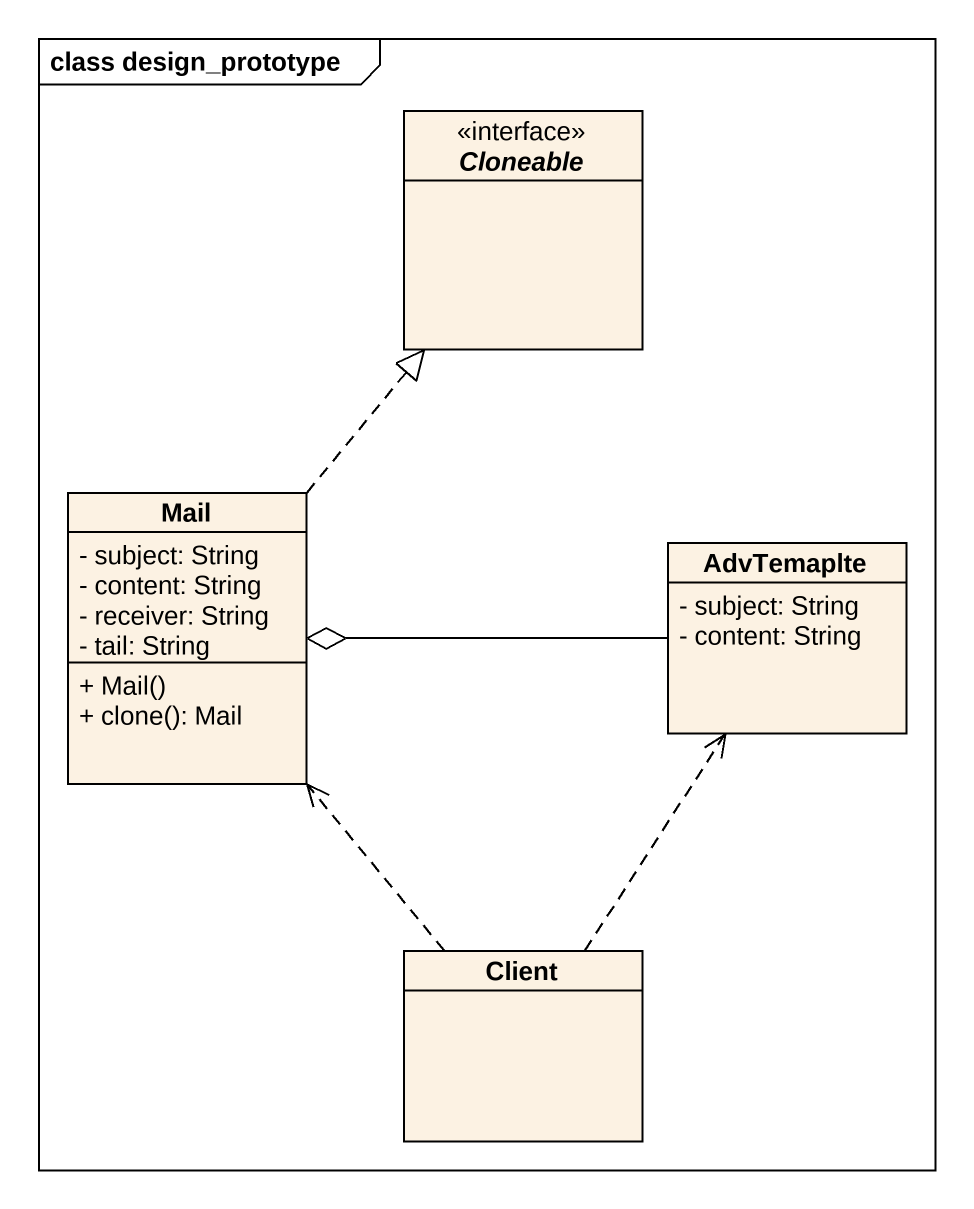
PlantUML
@startuml
mainframe class design_prototype
hide circle
hide empty members
skinparam classAttributeIconSize 0
interface Cloneable
class Mail {
  - subject: String
  - content: String
  - receiver: String
  - tail: String
  + Mail()
  + clone(): Mail
}
class AdvTemaplte {
  - subject: String
  - content: String
}
class Client
Mail .up.|> Cloneable
AdvTemaplte -left-o Mail
Client .up.> Mail
Client .up.> AdvTemaplte
@enduml
